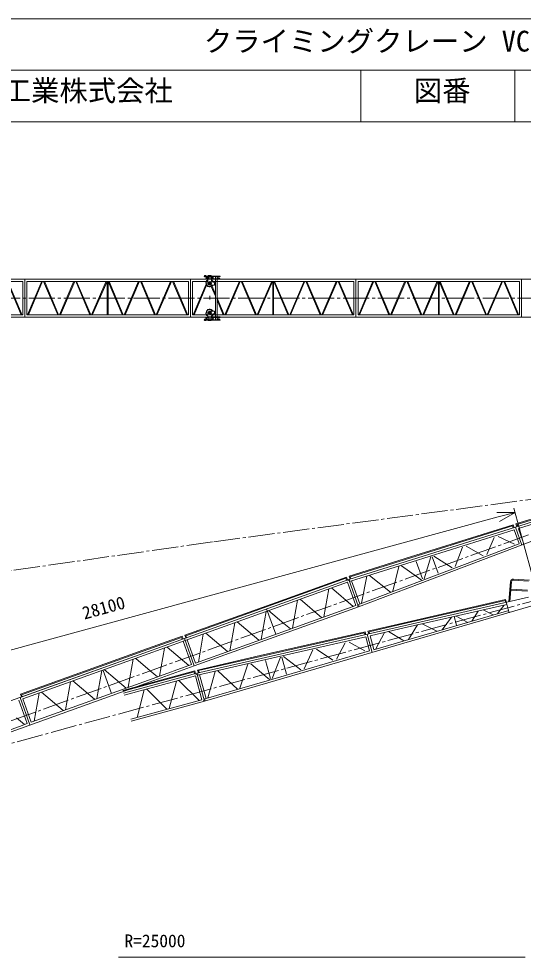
# Model space of a CAD drawing. Units: millimetres, scale not verified. Extents: x -28002 to 28035, y -36424 to 40779.
# Drawn here: x -11069 to 6268, y 8564 to 40779 of the extents above; entities that cross this region are included whole.
import ezdxf
from ezdxf.enums import TextEntityAlignment as Align

# ---------------------------------------------------------------- set-up
doc = ezdxf.new("R2010")
doc.units = ezdxf.units.MM
doc.header["$LTSCALE"] = 100
doc.linetypes.add('CHAIN2', pattern=[12, 9, -1, 1, -1])
for name, color, linetype, lineweight in [('0-2_12 常用一点鎖線', 3, 'CHAIN2', 18), ('0-3_01 細線', 7, 'Continuous', 18), ('0-4_05 寸法', 7, 'Continuous', 18), ('0-5_22 躯体・土木、中心線', 1, 'CHAIN2', 18), ('0-6_20 躯体・土木、外形線', 1, 'Continuous', 18), ('0-8_10 常用外形線', 3, 'Continuous', 18)]:
    doc.layers.add(name, color=color, linetype=linetype, lineweight=lineweight)
doc.styles.add('ＭＳ ゴシック', font='')
doc.styles.get('ＭＳ ゴシック').set_extended_font_data('MS Gothic')

msp = doc.modelspace()

# ---------------------------------------------------------------- linework, layer by layer
at = {"layer": '0-2_12 常用一点鎖線'}
for p, q in [((-4578.8, 31702.5), (-4433.8, 31702.5)), ((-4506.3, 31630), (-4506.3, 31775)), ((-4506.3, 31264.7), (-4506.3, 31140.6)), ((-22724.5, 31190.5), (17491.4, 31190.5)), ((-4578.8, 30678.5), (-4433.8, 30678.5)), ((-4506.3, 30606), (-4506.3, 30751)), ((-20378.4, 13431.6), (16933.2, 26828.5)), ((-4360.9, 22829.3), (11784.6, 24979.9)), ((-4405.5, 22824.5), (-12599.6, 21653.5))]:
    msp.add_line(p, q, dxfattribs=at)
at = {"layer": '0-3_01 細線'}
for p, q in [((2430.2, 22209.4), (7081.9, 23665.3)), ((6017.2, 23436.8), (7048.2, 23759.5)), ((6055.9, 23417.6), (7058.5, 23731.3)), ((6102.3, 23280.1), (7107.5, 23594.7)), ((2396.3, 22303.6), (5921.6, 23406.9)), ((2406.8, 22275.5), (5903.1, 23369.7)), ((2455.7, 22138.9), (5961.3, 23236)), ((5903.1, 23369.7), (5926, 23305.9)), ((5921.6, 23406.9), (5955, 23314)), ((5957.9, 23232), (6125.5, 22765.2)), ((6005.1, 23322.4), (6224.3, 22712)), ((6017.2, 23436.8), (6050.4, 23344.2)), ((6055.9, 23417.6), (6079.5, 23351.8)), ((6102.4, 23273.5), (6266.6, 22815.9)), ((2724, 21391.6), (7279.6, 23115.3)), ((5012.1, 22388.1), (5267.7, 22968.3)), ((5407.6, 23008.3), (5961.6, 22747)), ((2698.8, 21462.3), (6122.5, 22757.6)), ((3931.6, 21972.7), (4177.1, 22640.7)), ((4301.6, 22673.2), (4892.2, 22340)), ((3089.1, 22307.7), (2865.2, 21550.3)), ((3141, 22310.6), (3344.4, 21744.3)), ((3199, 22333), (3827, 21928)), ((2589, 22152.4), (2805.1, 21550.7)), ((2770.1, 21512.7), (2636.3, 21609.2)), ((-5374.9, 19506.6), (-2184.7, 20652)), ((-5361.6, 19617.6), (-2218.5, 20746.1)), ((-5323.2, 19599.5), (-2208.4, 20717.9)), ((-5349.5, 19436), (-2159.4, 20581.4)), ((-2569, 20431.4), (-2739.2, 19471.1)), ((-2551.1, 20519.8), (-2238.8, 19649.9)), ((-1958.1, 20020.9), (-2482.4, 20464.7)), ((-3647.6, 20044.1), (-3817.8, 19083.8)), ((-2814.9, 19445.8), (-3560.9, 20077.5)), ((930.4, 19762.1), (1983.5, 20002.9)), ((967.5, 19739.8), (1991.6, 19974)), ((-5037, 18565.4), (-1846.8, 19710.8)), ((-4726.2, 19656.9), (-4896.4, 18696.6)), ((-3893.5, 19058.6), (-4639.5, 19690.2)), ((-2768.2, 18916.5), (832.8, 19739.8)), ((-2760, 18887.6), (811.5, 19704.1)), ((-2741.8, 18819.9), (2009.8, 19906.3)), ((811.5, 19704.1), (829.3, 19638.7)), ((832.8, 19739.8), (858.8, 19644.5)), ((930.4, 19762.1), (956.3, 19667.1)), ((967.5, 19739.8), (985.9, 19672.5)), ((1003, 19599.2), (2029.8, 19834)), ((1188.8, 19131.9), (1498.2, 19713.2)), ((1638.4, 19740.3), (2134.4, 19450)), ((-6802, 19100.4), (-5455.7, 19583.8)), ((-6791.9, 19072.2), (-5473.8, 19545.4)), ((-6768.2, 19006.3), (-5374.9, 19506.6)), ((-6742.9, 18935.7), (-5349.5, 19436)), ((-5449.9, 19478.8), (-5473.8, 19545.4)), ((-5421.7, 19488.9), (-5455.7, 19583.8)), ((-5420.1, 19410.6), (-5132.9, 18610.7)), ((-5374.9, 19506.6), (-5037, 18565.4)), ((-5374.9, 19506.6), (-5037, 18565.4)), ((-5329.3, 19527.6), (-5361.6, 19617.6)), ((-5301.1, 19537.7), (-5323.2, 19599.5)), ((-2721.9, 18747.6), (859, 19566.3)), ((-2513.1, 17981.6), (2163.8, 19342.5)), ((-153.9, 18795.5), (146.5, 19353.8)), ((289.1, 19382.7), (820.9, 19078.8)), ((855.2, 19562.6), (985.7, 19084.1)), ((909.4, 19648.9), (1080, 19023.3)), ((1002.5, 19592.5), (1130.4, 19123.5)), ((1132.8, 19120.6), (2144, 19414.8)), ((-6058.9, 19178.4), (-6229.1, 18218.1)), ((-5226.2, 18580.1), (-5972.2, 19211.7)), ((-2532.7, 18054), (982.1, 19076.7)), ((-1263.6, 18466.1), (-966.4, 19112.8)), ((-839.8, 19135.5), (-277.1, 18756.9)), ((-2587.9, 18750.6), (-2419.8, 18133.8)), ((-2077.2, 18866.2), (-2359.9, 18128.7)), ((-2025.2, 18865), (-1866.9, 18284.5)), ((-1965.6, 18882.8), (-1371.4, 18429.8)), ((-6304.8, 18192.8), (-6551, 18401.3)), ((-6455.7, 18135.7), (-5132.9, 18610.7)), ((-6430.3, 18065.1), (-5037, 18565.4)), ((-2457.6, 18098.7), (-2583.4, 18205.3)), ((-15622.7, 14844.4), (-11039.2, 16490.1)), ((-15597.4, 14773.8), (-11013.8, 16419.5))]:
    msp.add_line(p, q, dxfattribs=at)
msp.add_lwpolyline([(-5278.9, 19461.3), (-4991.7, 18661.3), (-1872.1, 19781.4)], dxfattribs=at)
at = {"layer": '0-4_05 寸法'}
for p, q in [((-19240.6, 39010.1), (18625.2, 39010.1)), ((688.2, 39010.1), (688.2, 37241.3)), ((5979.4, 39010.1), (5979.4, 37241.3)), ((6722.1, 21137.4), (5947.1, 23979.9)), ((-20544.9, 16601.4), (5407.7, 23677.3)), ((5986.6, 23835.2), (5407.7, 23677.3)), ((6337.3, 8564.5), (-7645.9, 8564.5))]:
    msp.add_line(p, q, dxfattribs=at)
msp.add_lwpolyline([(-19240.6, 40779), (18625.2, 40779), (18625.2, 37241.3), (-19240.6, 37241.3)], close=True, dxfattribs=at)
msp.add_lwpolyline([(5365.4, 23832.4), (5986.6, 23835.2), (5450, 23522.2)], dxfattribs=at)
at = {"layer": '0-5_22 躯体・土木、中心線'}
msp.add_line((-20380.2, 13437.1), (6965.5, 20892.8), dxfattribs=at)
at = {"layer": '0-6_20 躯体・土木、外形線'}
for p, q in [((286.1, 21643.2), (2396.3, 22303.6)), ((324.9, 21623.9), (2406.8, 22275.5)), ((273.9, 21534.6), (2430.2, 22209.4)), ((296.3, 21463), (2455.7, 22138.9)), ((1989.4, 21976.8), (1785.1, 21132.5)), ((2636.3, 21609.2), (2089.3, 22003.5)), ((-2218.5, 20746.1), (191.3, 21611.3)), ((191.3, 21611.3), (224.3, 21519.5)), ((286.1, 21643.2), (320.4, 21547.8)), ((324.9, 21623.9), (348.6, 21557.9)), ((896.7, 21645), (711.5, 20714.6)), ((1705.3, 21095.7), (985.2, 21666.4)), ((-2184.7, 20652), (272.2, 21534.1)), ((-2159.4, 20581.4), (226.9, 21438.1)), ((226.9, 21438.1), (514.2, 20638.2)), ((243.9, 21484.1), (314, 21509.3)), ((272.2, 21534.1), (610.1, 20592.9)), ((369.9, 21483.9), (654.8, 20690.3)), ((584.3, 20662.3), (2698.8, 21462.3)), ((610.9, 20592.1), (2724, 21391.6)), ((-411.8, 21205.9), (-582, 20245.6)), ((420.9, 20607.6), (-325.2, 21239.2)), ((-1872.1, 19781.4), (514.2, 20638.2)), ((-1490.4, 20818.6), (-1660.6, 19858.3)), ((-657.7, 20220.3), (-1403.8, 20852)), ((560.6, 20615), (634.8, 20641.6)), ((1983.5, 20002.9), (5662.5, 20844)), ((1991.6, 19974), (5641.1, 20808.4)), ((2009.8, 19906.3), (6452.5, 20922.1)), ((2029.8, 19834), (5708.2, 20675)), ((5387.8, 20359.3), (5606.7, 20653.3)), ((5641.1, 20808.4), (5658.8, 20743.4)), ((5662.5, 20844), (5786, 20390.8)), ((-1846.8, 19710.8), (610.1, 20592.9)), ((2144, 19414.8), (5771.7, 20470.4)), ((2163.8, 19342.5), (6523.6, 20611.1)), ((4498.3, 20099.5), (4720.4, 20446.3)), ((4891.1, 20493.2), (5238.9, 20318.3)), ((-1736.3, 19833.1), (-1958.1, 20020.9)), ((2797.2, 20010.9), (3299.3, 19752.2)), ((3481, 19806.5), (3803, 20239)), ((3892.2, 20256.5), (3972.1, 19963.3)), ((3965.6, 20274.3), (4365.5, 20053)), ((2323.9, 19468.2), (2632.8, 19971.1)), ((2134.4, 19450), (2180.8, 19422.9)), ((-11008.7, 17590.1), (-6802, 19100.4)), ((-10970.3, 17572), (-6791.9, 19072.2)), ((-11351.8, 17360.7), (-6768.2, 19006.3)), ((-11021.9, 17479.1), (-6768.2, 19006.3)), ((-10926, 17433.8), (-6742.9, 18935.7)), ((-7137.5, 18791.1), (-7307.7, 17830.8)), ((-6551, 18401.3), (-7050.8, 18824.5)), ((-4944.4, 18316.4), (-2741.8, 18819.9)), ((-4927.7, 18243.2), (-2721.9, 18747.6)), ((-4923.7, 18423.7), (-2768.2, 18916.5)), ((-4886.5, 18401.4), (-2760, 18887.6)), ((-8216.1, 18403.9), (-8386.3, 17443.6)), ((-8168.6, 18409.8), (-7885.9, 17622.4)), ((-7383.4, 17805.6), (-8129.4, 18437.2)), ((-7491, 17725.8), (-5020.7, 18399.3)), ((-5020.7, 18399.3), (-4995, 18305.1)), ((-4923.7, 18423.7), (-4897, 18325.8)), ((-4886.5, 18401.4), (-4868.1, 18333.7)), ((-4314.8, 18377.5), (-4572.5, 17464.6)), ((-3551.9, 17766.5), (-4225, 18392)), ((-3199.5, 18622.6), (-3469.4, 17797)), ((-2583.4, 18205.3), (-3097.8, 18641.3)), ((-11013.8, 16419.5), (-6430.3, 18065.1)), ((-8461.9, 17418.3), (-9208, 18050)), ((-7464.7, 17629.3), (-4946.2, 18316)), ((-7444.9, 17557), (-4998.8, 18223.9)), ((-5653.8, 18042.4), (-5898.9, 17098.4)), ((-4870.6, 17380.7), (-5564.8, 18068.9)), ((-4998.8, 18223.9), (-4775.2, 17403.8)), ((-4978.3, 18268.3), (-4906.4, 18287.9)), ((-4946.2, 18316), (-4683.1, 17351.2)), ((-4852.7, 18258.2), (-4630.9, 17444.7)), ((-4703.4, 17422.4), (-2532.7, 18054)), ((-9294.7, 18016.6), (-9464.9, 17056.3)), ((-6759.5, 17741), (-7004.5, 16797)), ((-5976.3, 17079.2), (-6670.5, 17767.5)), ((-4682.4, 17350.4), (-2513.1, 17981.6)), ((-11021.9, 17479.1), (-10684, 16537.9)), ((-11021.9, 17479.1), (-10684, 16537.9)), ((-10977.5, 17503.2), (-11008.7, 17590.1)), ((-10949.2, 17513.3), (-10970.3, 17572)), ((-10373.2, 17629.4), (-10543.5, 16669.1)), ((-9540.5, 17031.1), (-10286.6, 17662.7)), ((-7221.4, 16736.9), (-4775.2, 17403.8)), ((-4730.7, 17377.1), (-4654.6, 17397.8)), ((-11067.2, 17383.1), (-10779.9, 16583.1)), ((-7201.6, 16664.6), (-4683.1, 17351.2)), ((-10873.2, 16552.6), (-11143.9, 16781.7)), ((-11039.2, 16490.1), (-10780.3, 16583))]:
    msp.add_line(p, q, dxfattribs=at)
for points in [[(-2208.4, 20717.9), (173.2, 21572.9), (196.1, 21509.3)], [(-7483.1, 17696.9), (-5041.8, 18362.5), (-5024, 18297.2)], [(-10926, 17433.8), (-10638.8, 16633.8), (-6455.7, 18135.7)]]:
    msp.add_lwpolyline(points, dxfattribs=at)
at = {"layer": '0-8_10 常用外形線'}
for p, q in [((-4696.3, 31947.5), (-4146.3, 31947.5)), ((-4696.3, 31931.5), (-4696.3, 31947.5)), ((-4683.8, 31947.5), (-4683.8, 31963.5)), ((-4683.8, 31963.5), (-4638.8, 31963.5)), ((-4638.8, 31947.5), (-4638.8, 31963.5)), ((-4638.8, 31931.5), (-4638.8, 31915.5)), ((-4636.3, 31912.5), (-4626.3, 31922.5)), ((-4634.7, 31911.1), (-4521.3, 31911.1)), ((-4626.3, 31922.5), (-4521.3, 31922.5)), ((-4556.3, 31963.5), (-4556.3, 31947.5)), ((-4556.3, 31963.5), (-4456.3, 31963.5)), ((-4521.3, 31837.5), (-4521.3, 31931.5)), ((-4471.3, 31837.5), (-4471.3, 31931.5)), ((-4386.3, 31922.5), (-4471.3, 31922.5)), ((-4378, 31911.1), (-4471.3, 31911.1)), ((-4456.3, 31963.5), (-4456.3, 31947.5)), ((-4376.3, 31912.5), (-4386.3, 31922.5)), ((-4311.3, 31931.5), (-4311.3, 31190.5)), ((-4251.3, 31931.5), (-4251.3, 31190.5)), ((-4166.3, 31931.5), (-4166.3, 31915.5)), ((-16547.8, 31840.5), (-4571.3, 31840.5)), ((-16476.7, 31765.5), (-10929.7, 31765.5)), ((-11470.1, 31756.5), (-10983.2, 30617)), ((-11444.2, 31768.9), (-10949.1, 30610.2)), ((-10929.7, 31765.5), (-10929.7, 30615.5)), ((-10858.6, 31840.5), (-10858.6, 30540.5)), ((-10858.6, 31840.5), (-10858.6, 30540.5)), ((-10787.5, 31765.5), (-5240.5, 31765.5)), ((-10787.5, 31765.5), (-5240.5, 31765.5)), ((-10764.5, 30619.5), (-10280.1, 31770.4)), ((-10734.9, 30616), (-10249.5, 31769.1)), ((-10215.2, 31760.3), (-9729.4, 30617.5)), ((-10188.2, 31770), (-9699.1, 30619.4)), ((-9671.3, 30614.8), (-9174.8, 31770.3)), ((-9637.7, 30620.3), (-9147.2, 31761.8)), ((-9112.6, 31768.5), (-8624.5, 30620.1)), ((-9080, 31764.9), (-8591, 30614.5)), ((-8565.3, 30614.2), (-8063.8, 31768.6)), ((-8530.6, 30622), (-8033.9, 31765.4)), ((-8028.2, 31765.6), (-8028.2, 30616.9)), ((-7999.8, 31765.6), (-7999.8, 30616.9)), ((-7996.9, 31757.8), (-7514.5, 30623.3)), ((-7965.9, 31758.3), (-7479.7, 30614.8)), ((-7444.7, 30620.1), (-6955.4, 31770.8)), ((-7414.7, 30617.4), (-6925, 31769)), ((-6887.6, 31766.7), (-6400.7, 30620)), ((-6854.1, 31761.2), (-6368.5, 30617.5)), ((-6346.6, 30617.3), (-5851.1, 31761.4)), ((-6311.4, 30626.4), (-5818, 31765.7)), ((-5780.9, 31756.5), (-5294, 30617)), ((-5755, 31768.9), (-5259.9, 30610.2)), ((-5240.5, 31765.5), (-5240.5, 30615.5)), ((-5240.5, 31765.5), (-5240.5, 30615.5)), ((-5169.4, 31840.5), (-5169.4, 30540.5)), ((-5169.4, 31840.5), (-5169.4, 30540.5)), ((-5169.4, 31840.5), (-5169.4, 30540.5)), ((-5098.3, 31765.5), (-5098.3, 30615.5)), ((-5098.3, 31765.5), (-5098.3, 30615.5)), ((-5098.3, 31765.5), (-5098.3, 30615.5)), ((-5098.3, 31765.5), (-4620, 31765.5)), ((-5098.3, 31765.5), (-4620, 31765.5)), ((-5075.3, 30619.5), (-4632.6, 31671.4)), ((-5045.7, 30616), (-4617, 31634.4)), ((-4636.3, 31872.5), (-4634.7, 31873.9)), ((-4636.3, 31872.5), (-4521.3, 31872.5)), ((-4626.3, 31862.5), (-4521.3, 31862.5)), ((-4571.3, 31853.5), (-4521.3, 31853.5)), ((-4571.3, 31702.5), (-4571.3, 31853.5)), ((-4571.3, 31837.5), (-4146.3, 31837.5)), ((-4506.3, 31652.5), (-4456.3, 31652.5)), ((-4376.3, 31872.5), (-4471.3, 31872.5)), ((-4386.3, 31862.5), (-4471.3, 31862.5)), ((-4471.3, 31853.5), (-4146.3, 31853.5)), ((-4451.4, 31584.7), (-4311.3, 31255.3)), ((-4426.6, 31599.8), (-4311.3, 31328.6)), ((-4392.6, 31765.5), (448.7, 31765.5)), ((-4392.6, 31765.5), (-4311.3, 31765.5)), ((-4251.3, 31765.5), (448.7, 31765.5)), ((-4166.3, 31853.5), (-4166.3, 31869.5)), ((-4146.3, 31853.5), (-4146.3, 31837.5)), ((-4146.3, 31840.5), (16981.2, 31840.5)), ((-3982.1, 30614.8), (-3485.6, 31770.3)), ((-3948.5, 30620.3), (-3458, 31761.8)), ((-3423.4, 31768.5), (-2935.3, 30620.1)), ((-3390.8, 31764.9), (-2901.8, 30614.5)), ((-2876.1, 30614.2), (-2374.6, 31768.6)), ((-2841.4, 30622), (-2344.7, 31765.4)), ((-2339.1, 31765.6), (-2339.1, 30616.9)), ((-2310.6, 31765.6), (-2310.6, 30616.9)), ((-2307.7, 31757.8), (-1825.3, 30623.3)), ((-2276.7, 31758.3), (-1790.5, 30614.8)), ((-1755.5, 30620.1), (-1266.2, 31770.8)), ((-1725.5, 30617.4), (-1235.8, 31769)), ((-1198.4, 31766.7), (-711.5, 30620)), ((-1164.9, 31761.2), (-679.3, 30617.5)), ((-657.5, 30617.3), (-161.9, 31761.4)), ((-622.2, 30626.4), (-128.8, 31765.7)), ((-91.7, 31756.5), (395.2, 30617)), ((-65.8, 31768.9), (429.3, 30610.2)), ((448.7, 31765.5), (448.7, 30615.5)), ((448.7, 31765.5), (448.7, 30615.5)), ((519.8, 31840.5), (519.8, 30540.5)), ((519.8, 31840.5), (519.8, 30540.5)), ((519.8, 31840.5), (519.8, 30540.5)), ((590.9, 31765.5), (6137.9, 31765.5)), ((590.9, 31765.5), (590.9, 30615.5)), ((590.9, 31765.5), (6137.9, 31765.5)), ((613.9, 30619.5), (1098.3, 31770.4)), ((643.5, 30616), (1128.9, 31769.1)), ((1163.2, 31760.3), (1649, 30617.5)), ((1190.2, 31770), (1679.3, 30619.4)), ((1707, 30614.8), (2203.6, 31770.3)), ((1740.7, 30620.3), (2231.2, 31761.8)), ((2265.8, 31768.5), (2753.9, 30620.1)), ((2298.4, 31764.9), (2787.4, 30614.5)), ((2813.1, 30614.2), (3314.6, 31768.6)), ((2847.8, 30622), (3344.5, 31765.4)), ((3350.1, 31765.6), (3350.1, 30616.9)), ((3378.6, 31765.6), (3378.6, 30616.9)), ((3381.5, 31757.8), (3863.9, 30623.3)), ((3412.4, 31758.3), (3898.7, 30614.8)), ((3933.7, 30620.1), (4423, 31770.8)), ((3963.7, 30617.4), (4453.4, 31769)), ((4490.8, 31766.7), (4977.7, 30620)), ((4524.3, 31761.2), (5009.9, 30617.5)), ((5031.8, 30617.3), (5527.3, 31761.4)), ((5067, 30626.4), (5560.4, 31765.7)), ((5597.5, 31756.5), (6084.4, 30617)), ((5623.4, 31768.9), (6118.5, 30610.2)), ((6137.9, 31765.5), (6137.9, 30615.5)), ((6137.9, 31765.5), (6137.9, 30615.5)), ((6209, 31840.5), (6209, 30540.5)), ((6209, 31840.5), (6209, 30540.5)), ((-4576.7, 31190.5), (-4461.5, 31190.5)), ((-4311.3, 30449.5), (-4311.3, 31190.5)), ((-4252.6, 31190.5), (-4009.9, 30619.4)), ((-4251.3, 30449.5), (-4251.3, 31190.5)), ((-4251.3, 31114.1), (-4040.2, 30617.5)), ((-5098.3, 30615.5), (-4620.1, 30615.5)), ((-5098.3, 30615.5), (-4620.1, 30615.5)), ((-4571.3, 30678.5), (-4571.3, 30527.5)), ((-4506.3, 30728.5), (-4456.3, 30728.5)), ((-4392.6, 30615.5), (448.7, 30615.5)), ((-4392.6, 30615.5), (-4311.3, 30615.5)), ((-4251.3, 30615.5), (448.7, 30615.5)), ((-16547.8, 30540.5), (-4571.3, 30540.5)), ((-4696.3, 30449.5), (-4696.3, 30433.5)), ((-4696.3, 30433.5), (-4146.3, 30433.5)), ((-4683.8, 30433.5), (-4683.8, 30417.5)), ((-4683.8, 30417.5), (-4638.8, 30417.5)), ((-4638.8, 30449.5), (-4638.8, 30465.5)), ((-4638.8, 30433.5), (-4638.8, 30417.5)), ((-4636.3, 30508.5), (-4634.7, 30507.1)), ((-4636.3, 30508.5), (-4521.3, 30508.5)), ((-4636.3, 30468.5), (-4626.3, 30458.5)), ((-4634.7, 30469.9), (-4521.3, 30469.9)), ((-4626.3, 30518.5), (-4521.3, 30518.5)), ((-4626.3, 30458.5), (-4521.3, 30458.5)), ((-4571.3, 30543.5), (-4146.3, 30543.5)), ((-4571.3, 30527.5), (-4521.3, 30527.5)), ((-4556.3, 30417.5), (-4556.3, 30433.5)), ((-4556.3, 30417.5), (-4456.3, 30417.5)), ((-4521.3, 30543.5), (-4521.3, 30449.5)), ((-4471.3, 30543.5), (-4471.3, 30449.5)), ((-4471.3, 30527.5), (-4146.3, 30527.5)), ((-4386.3, 30518.5), (-4471.3, 30518.5)), ((-4376.3, 30508.5), (-4471.3, 30508.5)), ((-4378, 30469.9), (-4471.3, 30469.9)), ((-4386.3, 30458.5), (-4471.3, 30458.5)), ((-4456.3, 30417.5), (-4456.3, 30433.5)), ((-4376.3, 30468.5), (-4386.3, 30458.5)), ((-4166.3, 30527.5), (-4166.3, 30511.5)), ((-4166.3, 30449.5), (-4166.3, 30465.5)), ((-4146.3, 30527.5), (-4146.3, 30543.5)), ((-4146.3, 30540.5), (16981.2, 30540.5)), ((5830.3, 21453.7), (5777.1, 20777.2)), ((5864.2, 21451), (5811, 20774.5)), ((5935.2, 21511.6), (6449.6, 21471.2)), ((5937.8, 21545.6), (6486.1, 21502.4)), ((5846.3, 21170), (6414.6, 21125.3)), ((5849, 21203.9), (6417.3, 21159.2))]:
    msp.add_line(p, q, dxfattribs=at)
for points in [[(-4696.3, 31931.5), (-4146.3, 31931.5), (-4146.3, 31947.5)], [(-4683.8, 31931.5), (-4683.8, 31915.5), (-4638.8, 31915.5)], [(-4636.3, 31912.5), (-4634.7, 31911.1), (-4618.4, 31897.1)], [(-4376.3, 31912.5), (-4378, 31911.1), (-4394.3, 31897.1)], [(-4226.3, 31931.5), (-4226.3, 31915.5), (-4166.3, 31915.5)], [(-16476.7, 31765.5), (-16476.7, 30615.5), (-10929.7, 30615.5)], [(-10787.5, 31765.5), (-10787.5, 30615.5), (-5240.5, 30615.5)], [(-10787.5, 31765.5), (-10787.5, 30615.5), (-5240.5, 30615.5)], [(-4626.3, 31862.5), (-4636.3, 31872.5), (-4618.4, 31888)], [(-4506.3, 31752.5), (-4456.3, 31752.5), (-4456.3, 31652.5)], [(-4506.3, 31637.5), (-4346.3, 31637.5), (-4346.3, 31727.5)], [(-4386.3, 31862.5), (-4376.3, 31872.5), (-4394.3, 31888)], [(-4226.3, 31853.5), (-4226.3, 31869.5), (-4166.3, 31869.5)], [(590.9, 31765.5), (590.9, 30615.5), (6137.9, 30615.5)], [(590.9, 31765.5), (590.9, 30615.5), (6137.9, 30615.5)], [(-4506.3, 30743.5), (-4346.3, 30743.5), (-4346.3, 30653.5)], [(-4506.3, 30628.5), (-4456.3, 30628.5), (-4456.3, 30728.5)], [(-4696.3, 30449.5), (-4146.3, 30449.5), (-4146.3, 30433.5)], [(-4683.8, 30449.5), (-4683.8, 30465.5), (-4638.8, 30465.5)], [(-4626.3, 30518.5), (-4636.3, 30508.5), (-4618.4, 30493.1)], [(-4636.3, 30468.5), (-4634.7, 30469.9), (-4618.4, 30484)], [(-4386.3, 30518.5), (-4376.3, 30508.5), (-4394.3, 30493.1)], [(-4376.3, 30468.5), (-4378, 30469.9), (-4394.3, 30484)], [(-4226.3, 30527.5), (-4226.3, 30511.5), (-4166.3, 30511.5)], [(-4226.3, 30449.5), (-4226.3, 30465.5), (-4166.3, 30465.5)]]:
    msp.add_lwpolyline(points, dxfattribs=at)
for points in [[(-4482.8, 31741.3), (-4482.8, 31733.8), (-4476.3, 31730), (-4469.8, 31733.8), (-4469.8, 31741.3), (-4476.3, 31745)], [(-4482.8, 31663.8), (-4482.8, 31671.3), (-4476.3, 31675), (-4469.8, 31671.3), (-4469.8, 31663.8), (-4476.3, 31660)], [(-4482.8, 30717.3), (-4482.8, 30709.8), (-4476.3, 30706), (-4469.8, 30709.8), (-4469.8, 30717.3), (-4476.3, 30721)], [(-4482.8, 30639.8), (-4482.8, 30647.3), (-4476.3, 30651), (-4469.8, 30647.3), (-4469.8, 30639.8), (-4476.3, 30636)]]:
    msp.add_lwpolyline(points, close=True, dxfattribs=at)
for centre in [(-4506.3, 31702.5), (-4506.3, 30678.5)]:
    msp.add_circle(centre, 25, dxfattribs=at)
for centre, radius, start, end in [((-4622.3, 31892.5), 6, 310.78093, 49.21885), ((-4390.3, 31892.5), 6, 130.78114, 229.21907), ((-4506.3, 31702.5), 130, 119.99998, 330.00001), ((-4506.3, 31702.5), 118, 123.42517, 326.57484), ((-4506.3, 31702.5), 65, 180, 270), ((-4506.3, 31702.5), 50, 90, 270), ((-4346.3, 31837.5), 110, 180, 270), ((-4506.3, 31702.5), 130, 13.45417, 66.85777), ((-4506.3, 31702.5), 118, 17.66967, 62.64236), ((-4506.3, 30678.5), 130, 29.99998, 240.00001), ((-4506.3, 30678.5), 118, 33.42515, 236.57482), ((-4506.3, 30678.5), 65, 90, 180), ((-4506.3, 30678.5), 50, 90, 270), ((-4346.3, 30543.5), 110, 90, 180), ((-4506.3, 30678.5), 130, 293.14223, 346.54582), ((-4506.3, 30678.5), 118, 297.35763, 342.33032), ((-4622.3, 30488.5), 6, 310.78114, 49.21907), ((-4390.3, 30488.5), 6, 130.78092, 229.21885), ((5930, 21445.9), 100, 85.5, 175.5), ((5930, 21445.9), 66, 85.5, 175.5)]:
    msp.add_arc(centre, radius, start, end, dxfattribs=at)

# ---------------------------------------------------------------- texts
at = {"layer": '0-4_05 寸法', "style": 'ＭＳ ゴシック'}
for s, height, p in [('図面名称    \u3000\u3000\u3000\u3000\u3000\u3000\u3000クライミングクレーン VC-60N(自立30m)', 714.8, (-17377.9, 39438.4)), ('\u3000\u3000竹本機械工業株式会社      \u3000\u3000\u3000\u3000\u3000 図番     \u3000\u3000\u3000\u3000TZK0042', 714.8, (-17472.1, 37740.5)), ('R=25000', 439.9, (-7435.9, 8774.5))]:
    msp.add_text(s, height=height, dxfattribs=at).set_placement(p, align=Align.BOTTOM_LEFT)
msp.add_text('28100', height=439.9, rotation=15.251, dxfattribs=at).set_placement((-8781.6, 20026.3), align=Align.BOTTOM_LEFT)

doc.saveas('drawing.dxf')
